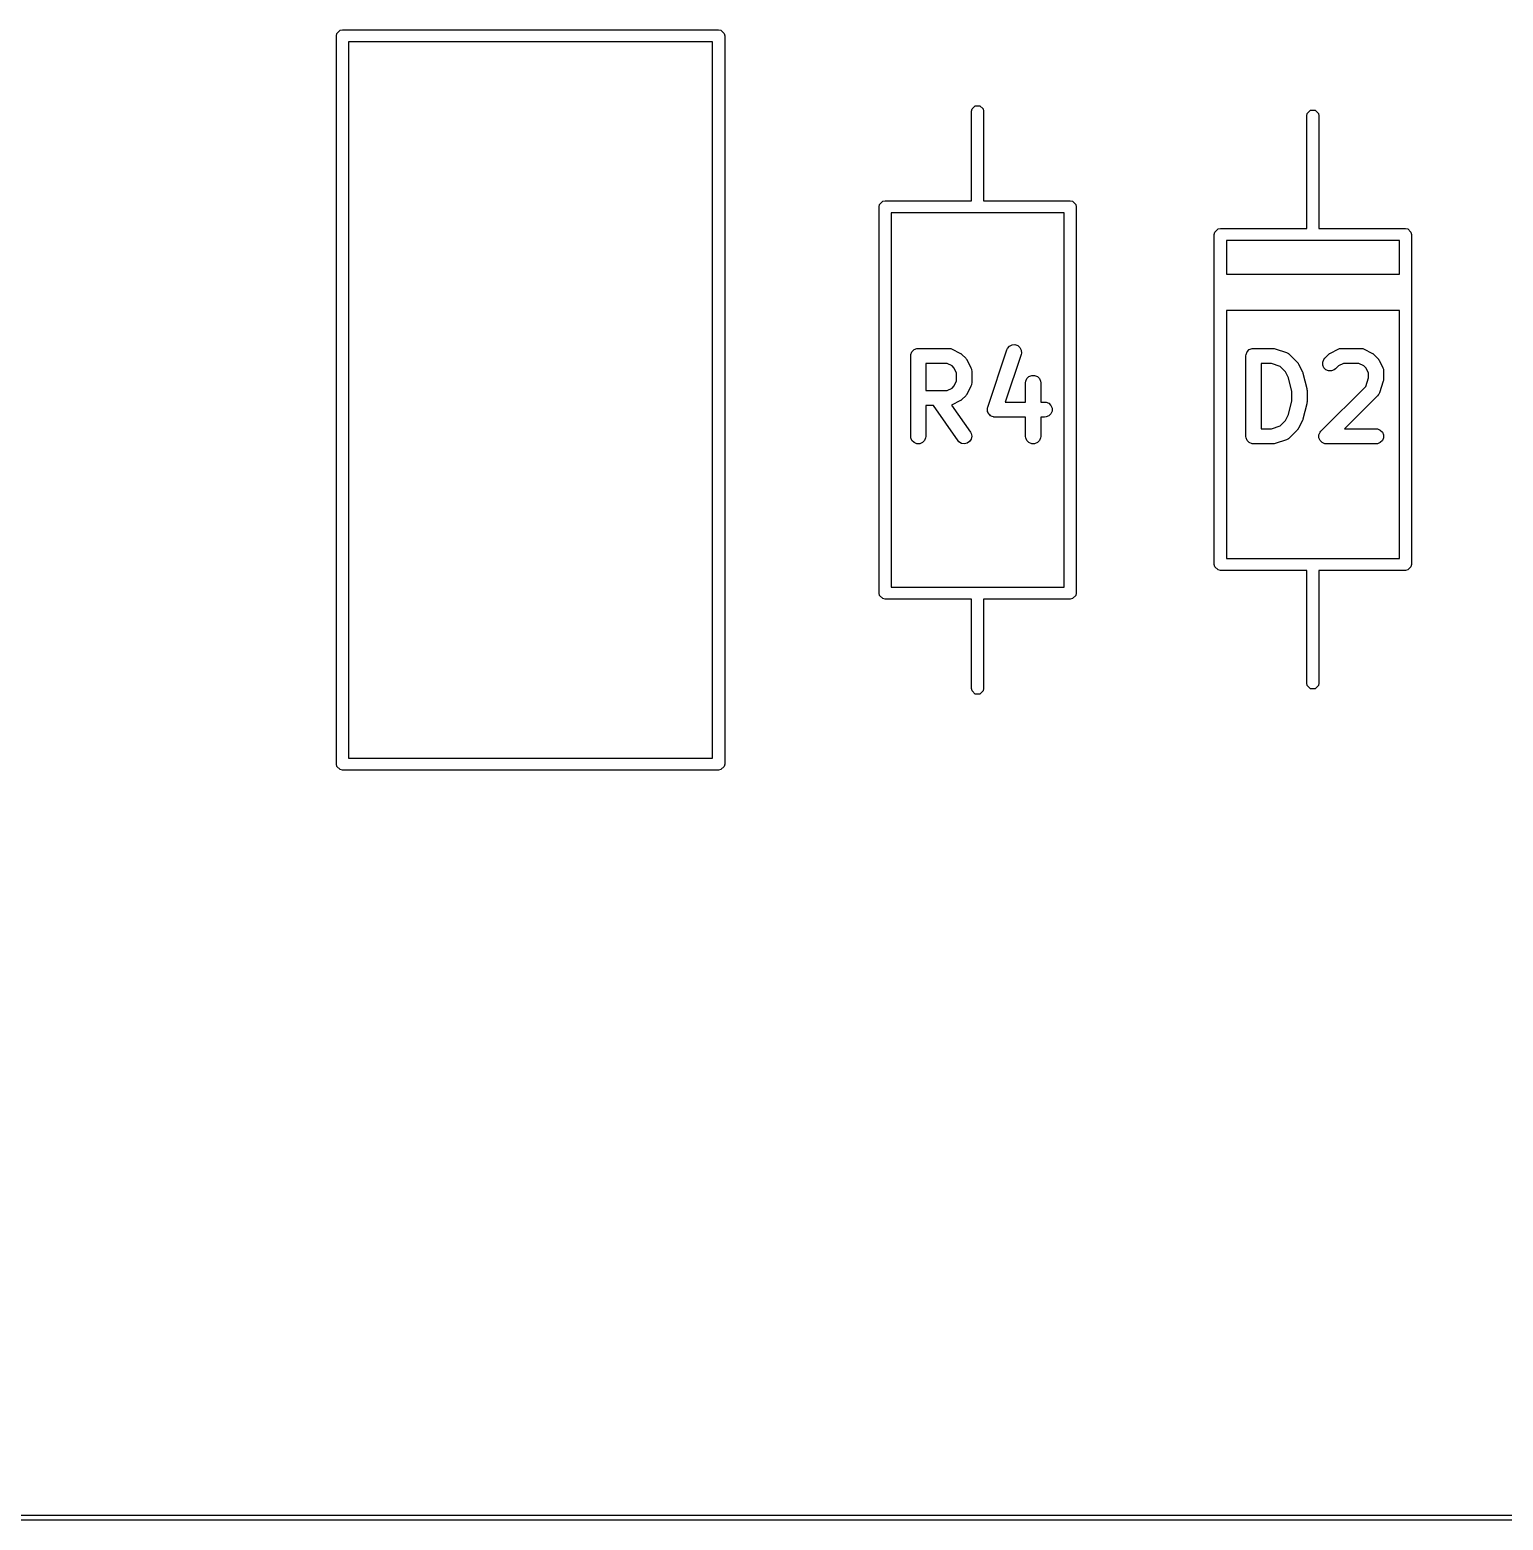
# Model space of a CAD drawing. Extents: x 95.2 to 193.7, y -111.1 to -66.6.
# Drawn here: x 133.77 to 148.42, y -111.15 to -96.33 of the extents above; entities that cross this region are included whole.
import ezdxf

# ---------------------------------------------------------------- set-up
doc = ezdxf.new("R2010")
doc.units = 0
doc.layers.add('BLACK', color=7, linetype='CONTINUOUS')

msp = doc.modelspace()

# ---------------------------------------------------------------- linework, layer by layer
at = {"layer": 'BLACK', "linetype": 'CONTINUOUS'}
for p, q in [((136.8175, -96.3925), (136.822067, -96.369539)), ((136.8175, -103.6325), (136.8175, -96.3925)), ((136.822067, -96.369539), (136.854539, -96.337067)), ((136.854539, -96.337067), (136.8775, -96.3325)), ((136.8775, -96.3325), (140.6175, -96.3325)), ((136.9375, -96.4525), (136.9375, -103.5725)), ((140.5575, -96.4525), (136.9375, -96.4525)), ((140.5575, -103.5725), (140.5575, -96.4525)), ((140.6175, -96.3325), (140.640461, -96.337067)), ((140.640461, -96.337067), (140.672933, -96.369539)), ((140.672933, -96.369539), (140.6775, -96.3925)), ((140.6775, -96.3925), (140.6775, -103.6325)), ((143.1325, -97.1425), (143.137067, -97.119539)), ((143.1325, -98.0325), (143.1325, -97.1425)), ((143.137067, -97.119539), (143.169539, -97.087067)), ((143.169539, -97.087067), (143.215461, -97.087067)), ((143.215461, -97.087067), (143.247933, -97.119539)), ((143.247933, -97.119539), (143.2525, -97.1425)), ((143.2525, -97.1425), (143.2525, -98.0325)), ((146.46625, -97.1875), (146.470817, -97.164539)), ((146.46625, -98.3075), (146.46625, -97.1875)), ((146.470817, -97.164539), (146.503289, -97.132067)), ((146.503289, -97.132067), (146.549211, -97.132067)), ((146.549211, -97.132067), (146.581683, -97.164539)), ((146.581683, -97.164539), (146.58625, -97.1875)), ((146.58625, -97.1875), (146.58625, -98.3075)), ((142.2125, -98.0925), (142.217067, -98.069539)), ((142.217067, -98.069539), (142.249539, -98.037067)), ((142.249539, -98.037067), (142.2725, -98.0325)), ((142.2725, -98.0325), (143.1325, -98.0325)), ((143.2525, -98.0325), (144.1125, -98.0325)), ((144.1125, -98.0325), (144.135461, -98.037067)), ((144.135461, -98.037067), (144.167933, -98.069539)), ((144.167933, -98.069539), (144.1725, -98.0925)), ((142.2125, -101.9325), (142.2125, -98.0925)), ((142.3325, -98.1525), (142.3325, -101.8725)), ((144.0525, -98.1525), (142.3325, -98.1525)), ((144.0525, -101.8725), (144.0525, -98.1525)), ((144.1725, -98.0925), (144.1725, -101.9325)), ((145.54625, -98.3675), (145.550817, -98.344539)), ((145.54625, -101.6475), (145.54625, -98.3675)), ((145.550817, -98.344539), (145.583289, -98.312067)), ((145.583289, -98.312067), (145.60625, -98.3075)), ((145.60625, -98.3075), (146.46625, -98.3075)), ((146.58625, -98.3075), (147.44625, -98.3075)), ((147.44625, -98.3075), (147.469211, -98.312067)), ((147.469211, -98.312067), (147.501683, -98.344539)), ((147.501683, -98.344539), (147.50625, -98.3675)), ((147.50625, -98.3675), (147.50625, -101.6475)), ((145.66625, -98.4275), (145.66625, -98.7635)), ((147.38625, -98.4275), (145.66625, -98.4275)), ((147.38625, -98.7635), (147.38625, -98.4275)), ((145.66625, -98.7635), (147.38625, -98.7635)), ((145.66625, -99.1235), (145.66625, -101.5875)), ((147.38625, -99.1235), (145.66625, -99.1235)), ((147.38625, -101.5875), (147.38625, -99.1235)), ((142.527024, -99.574795), (142.528465, -99.560163)), ((142.528465, -99.560163), (142.539664, -99.533127)), ((142.539664, -99.533127), (142.560356, -99.512435)), ((142.560356, -99.512435), (142.587392, -99.501236)), ((142.587392, -99.501236), (142.602024, -99.499795)), ((142.602024, -99.499795), (142.906786, -99.499795)), ((142.906786, -99.499795), (142.921418, -99.501236)), ((142.921418, -99.501236), (142.923907, -99.502267)), ((142.923907, -99.502267), (142.926595, -99.502458)), ((142.926595, -99.502458), (142.940327, -99.507713)), ((142.940327, -99.507713), (143.016517, -99.545808)), ((143.016517, -99.545808), (143.022816, -99.549772)), ((143.022816, -99.549772), (143.024644, -99.55053)), ((143.024644, -99.55053), (143.0267, -99.552218)), ((143.0267, -99.552218), (143.02896, -99.55364)), ((143.02896, -99.55364), (143.030259, -99.555138)), ((143.030259, -99.555138), (143.036009, -99.559857)), ((143.036009, -99.559857), (143.074104, -99.597952)), ((143.292777, -100.084411), (143.483254, -99.512983)), ((143.625556, -99.560417), (143.467985, -100.033128)), ((143.483254, -99.512983), (143.489248, -99.499558)), ((143.489248, -99.499558), (143.508422, -99.477451)), ((143.508422, -99.477451), (143.534595, -99.464364)), ((143.534595, -99.464364), (143.563785, -99.462289)), ((143.563785, -99.462289), (143.591548, -99.471543)), ((143.591548, -99.471543), (143.613655, -99.490717)), ((143.613655, -99.490717), (143.626741, -99.516891)), ((143.628816, -99.546081), (143.625556, -99.560417)), ((143.626741, -99.516891), (143.628816, -99.546081)), ((145.860774, -99.574795), (145.862215, -99.560163)), ((145.862215, -99.560163), (145.873414, -99.533127)), ((145.873414, -99.533127), (145.894106, -99.512435)), ((145.894106, -99.512435), (145.921142, -99.501236)), ((145.921142, -99.501236), (145.935774, -99.499795)), ((145.935774, -99.499795), (146.12625, -99.499795)), ((146.12625, -99.499795), (146.133655, -99.500524)), ((146.133655, -99.500524), (146.13563, -99.500384)), ((146.13563, -99.500384), (146.138227, -99.500974)), ((146.138227, -99.500974), (146.140882, -99.501236)), ((146.140882, -99.501236), (146.142713, -99.501994)), ((146.142713, -99.501994), (146.149967, -99.503644)), ((146.149967, -99.503644), (146.264253, -99.541739)), ((146.264253, -99.541739), (146.277678, -99.547733)), ((146.277678, -99.547733), (146.279713, -99.549498)), ((146.279713, -99.549498), (146.282204, -99.55053)), ((146.282204, -99.55053), (146.293569, -99.559857)), ((146.293569, -99.559857), (146.369759, -99.636047)), ((146.644646, -99.597951), (146.682742, -99.559856)), ((146.682742, -99.559856), (146.68849, -99.555138)), ((146.68849, -99.555138), (146.68979, -99.55364)), ((146.68979, -99.55364), (146.692048, -99.552218)), ((146.692048, -99.552218), (146.694107, -99.550529)), ((146.694107, -99.550529), (146.695936, -99.549771)), ((146.695936, -99.549771), (146.702233, -99.545808)), ((146.702233, -99.545808), (146.778423, -99.507713)), ((146.778423, -99.507713), (146.792155, -99.502458)), ((146.792155, -99.502458), (146.794842, -99.502267)), ((146.794842, -99.502267), (146.797332, -99.501236)), ((146.797332, -99.501236), (146.811964, -99.499795)), ((146.811964, -99.499795), (147.00244, -99.499795)), ((147.00244, -99.499795), (147.017072, -99.501236)), ((147.017072, -99.501236), (147.019561, -99.502267)), ((147.019561, -99.502267), (147.022249, -99.502458)), ((147.022249, -99.502458), (147.035981, -99.507713)), ((147.035981, -99.507713), (147.112172, -99.545808)), ((147.112172, -99.545808), (147.118471, -99.549772)), ((147.118471, -99.549772), (147.120299, -99.55053)), ((147.120299, -99.55053), (147.122355, -99.552218)), ((147.122355, -99.552218), (147.124615, -99.55364)), ((147.124615, -99.55364), (147.125914, -99.555138)), ((147.125914, -99.555138), (147.131664, -99.559857)), ((147.131664, -99.559857), (147.169759, -99.597952)), ((142.527024, -100.374795), (142.527024, -99.574795)), ((142.889081, -99.649795), (142.677024, -99.649795)), ((142.677024, -99.649795), (142.677024, -99.918842)), ((142.938549, -99.674529), (142.889081, -99.649795)), ((142.959432, -99.695412), (142.938549, -99.674529)), ((142.984167, -99.744881), (142.959432, -99.695412)), ((143.074104, -99.597952), (143.078824, -99.603704)), ((143.078824, -99.603704), (143.08032, -99.605001)), ((143.08032, -99.605001), (143.081739, -99.607255)), ((143.081739, -99.607255), (143.083431, -99.609317)), ((143.083431, -99.609317), (143.084189, -99.611147)), ((143.084189, -99.611147), (143.088153, -99.617444)), ((143.088153, -99.617444), (143.126249, -99.693634)), ((143.126249, -99.693634), (143.131504, -99.707366)), ((143.131504, -99.707366), (143.131695, -99.710055)), ((143.131695, -99.710055), (143.132726, -99.712544)), ((143.132726, -99.712544), (143.134167, -99.727176)), ((145.860774, -100.374795), (145.860774, -99.574795)), ((146.11408, -99.649795), (146.010774, -99.649795)), ((146.010774, -99.649795), (146.010774, -100.299795)), ((146.200022, -99.678442), (146.11408, -99.649795)), ((146.255086, -99.733506), (146.200022, -99.678442)), ((146.369759, -99.636047), (146.374479, -99.641797)), ((146.374479, -99.641797), (146.375976, -99.643096)), ((146.375976, -99.643096), (146.377395, -99.64535)), ((146.377395, -99.64535), (146.379087, -99.647412)), ((146.379087, -99.647412), (146.379845, -99.649244)), ((146.379845, -99.649244), (146.383808, -99.655539)), ((146.383808, -99.655539), (146.421903, -99.73173)), ((146.624119, -99.636353), (146.635318, -99.609317)), ((146.624119, -99.665615), (146.624119, -99.636353)), ((146.635317, -99.692652), (146.624119, -99.665615)), ((146.65601, -99.713345), (146.635317, -99.692652)), ((146.635318, -99.609317), (146.644646, -99.597951)), ((146.683046, -99.724544), (146.65601, -99.713345)), ((146.739345, -99.713346), (146.712308, -99.724544)), ((146.75071, -99.704019), (146.739345, -99.713346)), ((146.7802, -99.674529), (146.75071, -99.704019)), ((146.829669, -99.649795), (146.7802, -99.674529)), ((146.984735, -99.649795), (146.829669, -99.649795)), ((147.034204, -99.674529), (146.984735, -99.649795)), ((147.055086, -99.695411), (147.034204, -99.674529)), ((147.079821, -99.74488), (147.055086, -99.695411)), ((147.169759, -99.597952), (147.174477, -99.603701)), ((147.174477, -99.603701), (147.175976, -99.605001)), ((147.175976, -99.605001), (147.177397, -99.60726)), ((147.177397, -99.60726), (147.179086, -99.609317)), ((147.179086, -99.609317), (147.179843, -99.611144)), ((147.179843, -99.611144), (147.183808, -99.617444)), ((147.183808, -99.617444), (147.221903, -99.693635)), ((147.221903, -99.693635), (147.227158, -99.707367)), ((147.227158, -99.707367), (147.227348, -99.710054)), ((147.227348, -99.710054), (147.22838, -99.712544)), ((147.22838, -99.712544), (147.229821, -99.727176)), ((142.959432, -99.873224), (142.984167, -99.823755)), ((142.984167, -99.823755), (142.984167, -99.744881)), ((143.131504, -99.861271), (143.126249, -99.875003)), ((143.131695, -99.858581), (143.131504, -99.861271)), ((143.132726, -99.856093), (143.131695, -99.858581)), ((143.134167, -99.841461), (143.132726, -99.856093)), ((143.134167, -99.727176), (143.134167, -99.841461)), ((143.669881, -99.841461), (143.671322, -99.826829)), ((143.669881, -100.033128), (143.669881, -99.841461)), ((143.671322, -99.826829), (143.682521, -99.799793)), ((143.682521, -99.799793), (143.703213, -99.779101)), ((143.703213, -99.779101), (143.730249, -99.767902)), ((143.730249, -99.767902), (143.759513, -99.767902)), ((143.759513, -99.767902), (143.786549, -99.779101)), ((143.786549, -99.779101), (143.807241, -99.799793)), ((143.807241, -99.799793), (143.81844, -99.826829)), ((143.81844, -99.826829), (143.819881, -99.841461)), ((143.819881, -99.841461), (143.819881, -100.033128)), ((146.284056, -99.791445), (146.255086, -99.733506)), ((146.317917, -99.926887), (146.284056, -99.791445)), ((146.421903, -99.73173), (146.422312, -99.732799)), ((146.422312, -99.732799), (146.422635, -99.733235)), ((146.422635, -99.733235), (146.424833, -99.739386)), ((146.424833, -99.739386), (146.427158, -99.745462)), ((146.427158, -99.745462), (146.427196, -99.746)), ((146.427196, -99.746), (146.427582, -99.74708)), ((146.427582, -99.74708), (146.465678, -99.899462)), ((146.712308, -99.724544), (146.683046, -99.724544)), ((147.051173, -99.877138), (147.079821, -99.791196)), ((147.079821, -99.791196), (147.079821, -99.74488)), ((147.225972, -99.827083), (147.187877, -99.941369)), ((147.227621, -99.819829), (147.225972, -99.827083)), ((147.22838, -99.817998), (147.227621, -99.819829)), ((147.228641, -99.815343), (147.22838, -99.817998)), ((147.229232, -99.812746), (147.228641, -99.815343)), ((147.229821, -99.803366), (147.229091, -99.810771)), ((147.229091, -99.810771), (147.229232, -99.812746)), ((147.229821, -99.727176), (147.229821, -99.803366)), ((142.677024, -99.918842), (142.889081, -99.918842)), ((142.889081, -99.918842), (142.938549, -99.894108)), ((142.938549, -99.894108), (142.959432, -99.873224)), ((143.024644, -100.018107), (143.022816, -100.018864)), ((143.0267, -100.016418), (143.024644, -100.018107)), ((143.02896, -100.014997), (143.0267, -100.016418)), ((143.030259, -100.013498), (143.02896, -100.014997)), ((143.036009, -100.00878), (143.030259, -100.013498)), ((143.074104, -99.970685), (143.036009, -100.00878)), ((143.078824, -99.964932), (143.074104, -99.970685)), ((143.08032, -99.963636), (143.078824, -99.964932)), ((143.081739, -99.961381), (143.08032, -99.963636)), ((143.083431, -99.95932), (143.081739, -99.961381)), ((143.084189, -99.957489), (143.083431, -99.95932)), ((143.088153, -99.951193), (143.084189, -99.957489)), ((143.126249, -99.875003), (143.088153, -99.951193)), ((146.317917, -100.022702), (146.317917, -99.926887)), ((146.465678, -99.899462), (146.466053, -99.901998)), ((146.466053, -99.901998), (146.466476, -99.90302)), ((146.466476, -99.90302), (146.467018, -99.908532)), ((146.467018, -99.908532), (146.467828, -99.914006)), ((146.467828, -99.914006), (146.467665, -99.915098)), ((146.467665, -99.915098), (146.467917, -99.917652)), ((146.467917, -99.917652), (146.467917, -100.031938)), ((146.60655, -100.321762), (147.051173, -99.877138)), ((147.169759, -99.970685), (146.840649, -100.299795)), ((147.179087, -99.95932), (147.169759, -99.970685)), ((147.180119, -99.956827), (147.179087, -99.95932)), ((147.181883, -99.954794), (147.180119, -99.956827)), ((147.187877, -99.941369), (147.181883, -99.954794)), ((142.753451, -100.068842), (142.677024, -100.068842)), ((142.677024, -100.068842), (142.677024, -100.374795)), ((142.997724, -100.417804), (142.753451, -100.068842)), ((142.940327, -100.060924), (142.932975, -100.063737)), ((142.932975, -100.063737), (143.120609, -100.331785)), ((143.016517, -100.022829), (142.940327, -100.060924)), ((143.022816, -100.018864), (143.016517, -100.022829)), ((143.289517, -100.098748), (143.290369, -100.095001)), ((143.290369, -100.110739), (143.289517, -100.098748)), ((143.290369, -100.093496), (143.291127, -100.091664)), ((143.290369, -100.095001), (143.290369, -100.093496)), ((143.290369, -100.12276), (143.290369, -100.110739)), ((143.291399, -100.125248), (143.290369, -100.12276)), ((143.291127, -100.091664), (143.292777, -100.084411)), ((143.291591, -100.127938), (143.291399, -100.125248)), ((143.296969, -100.138694), (143.291591, -100.127938)), ((143.301568, -100.149796), (143.296969, -100.138694)), ((143.303472, -100.1517), (143.301568, -100.149796)), ((143.304678, -100.154111), (143.303472, -100.1517)), ((143.31376, -100.161988), (143.304678, -100.154111)), ((143.32226, -100.170488), (143.31376, -100.161988)), ((143.467985, -100.033128), (143.669881, -100.033128)), ((143.819881, -100.033128), (143.859167, -100.033128)), ((143.859167, -100.033128), (143.873799, -100.034569)), ((143.873799, -100.034569), (143.900835, -100.045768)), ((143.900835, -100.045768), (143.921527, -100.06646)), ((143.921527, -100.149796), (143.900835, -100.170488)), ((143.921527, -100.06646), (143.932726, -100.093496)), ((143.932726, -100.12276), (143.921527, -100.149796)), ((143.932726, -100.093496), (143.932726, -100.12276)), ((146.255086, -100.216082), (146.284056, -100.158143)), ((146.284056, -100.158143), (146.317917, -100.022702)), ((146.465678, -100.050128), (146.427582, -100.20251)), ((146.466053, -100.047591), (146.465678, -100.050128)), ((146.466476, -100.04657), (146.466053, -100.047591)), ((146.467018, -100.041057), (146.466476, -100.04657)), ((146.467828, -100.035584), (146.467018, -100.041057)), ((146.467917, -100.031938), (146.467665, -100.034491)), ((146.467665, -100.034491), (146.467828, -100.035584)), ((143.324748, -100.171518), (143.32226, -100.170488)), ((143.326785, -100.173285), (143.324748, -100.171518)), ((143.338188, -100.177086), (143.326785, -100.173285)), ((143.349296, -100.181687), (143.338188, -100.177086)), ((143.353122, -100.182063), (143.349296, -100.181687)), ((143.354548, -100.182539), (143.353122, -100.182063)), ((143.356522, -100.182398), (143.354548, -100.182539)), ((143.363928, -100.183128), (143.356522, -100.182398)), ((143.669881, -100.183128), (143.363928, -100.183128)), ((143.669881, -100.374795), (143.669881, -100.183128)), ((143.859167, -100.183128), (143.819881, -100.183128)), ((143.819881, -100.183128), (143.819881, -100.374795)), ((143.873799, -100.181687), (143.859167, -100.183128)), ((143.900835, -100.170488), (143.873799, -100.181687)), ((146.010774, -100.299795), (146.11408, -100.299795)), ((146.11408, -100.299795), (146.200021, -100.271148)), ((146.200021, -100.271148), (146.255086, -100.216082)), ((146.36976, -100.313541), (146.293569, -100.389733)), ((146.374477, -100.307792), (146.36976, -100.313541)), ((146.375976, -100.306493), (146.374477, -100.307792)), ((146.377397, -100.304234), (146.375976, -100.306493)), ((146.379087, -100.302176), (146.377397, -100.304234)), ((146.379844, -100.300346), (146.379087, -100.302176)), ((146.383808, -100.29405), (146.379844, -100.300346)), ((146.421903, -100.21786), (146.383808, -100.29405)), ((146.422312, -100.21679), (146.421903, -100.21786)), ((146.422635, -100.216355), (146.422312, -100.21679)), ((146.424833, -100.210203), (146.422635, -100.216355)), ((146.427158, -100.204128), (146.424833, -100.210203)), ((146.427196, -100.203589), (146.427158, -100.204128)), ((146.427582, -100.20251), (146.427196, -100.203589)), ((146.840649, -100.299795), (147.154821, -100.299795)), ((147.154821, -100.299795), (147.169453, -100.301236)), ((147.169453, -100.301236), (147.196489, -100.312435)), ((147.196489, -100.312435), (147.217181, -100.333127)), ((142.528465, -100.389427), (142.527024, -100.374795)), ((142.539664, -100.416463), (142.528465, -100.389427)), ((142.560356, -100.437155), (142.539664, -100.416463)), ((142.587392, -100.448354), (142.560356, -100.437155)), ((142.616656, -100.448354), (142.587392, -100.448354)), ((142.643692, -100.437155), (142.616656, -100.448354)), ((142.664384, -100.416463), (142.643692, -100.437155)), ((142.675583, -100.389427), (142.664384, -100.416463)), ((142.677024, -100.374795), (142.675583, -100.389427)), ((143.007296, -100.428965), (142.997724, -100.417804)), ((143.031975, -100.444692), (143.007296, -100.428965)), ((143.060792, -100.449777), (143.031975, -100.444692)), ((143.089363, -100.443448), (143.060792, -100.449777)), ((143.113337, -100.426666), (143.089363, -100.443448)), ((143.129064, -100.401987), (143.113337, -100.426666)), ((143.120609, -100.331785), (143.12782, -100.344598)), ((143.12782, -100.344598), (143.134149, -100.373169)), ((143.134149, -100.373169), (143.129064, -100.401987)), ((143.671322, -100.389427), (143.669881, -100.374795)), ((143.682521, -100.416463), (143.671322, -100.389427)), ((143.703213, -100.437155), (143.682521, -100.416463)), ((143.730249, -100.448354), (143.703213, -100.437155)), ((143.759513, -100.448354), (143.730249, -100.448354)), ((143.786549, -100.437155), (143.759513, -100.448354)), ((143.807241, -100.416463), (143.786549, -100.437155)), ((143.81844, -100.389427), (143.807241, -100.416463)), ((143.819881, -100.374795), (143.81844, -100.389427)), ((145.862215, -100.389426), (145.860774, -100.374795)), ((145.862215, -100.389427), (145.862215, -100.389426)), ((145.873414, -100.416463), (145.862215, -100.389427)), ((145.894106, -100.437155), (145.873414, -100.416463)), ((145.921142, -100.448354), (145.894106, -100.437155)), ((145.935774, -100.449795), (145.921142, -100.448354)), ((146.12625, -100.449795), (145.935774, -100.449795)), ((146.133655, -100.449065), (146.12625, -100.449795)), ((146.13563, -100.449206), (146.133655, -100.449065)), ((146.138227, -100.448615), (146.13563, -100.449206)), ((146.140882, -100.448354), (146.138227, -100.448615)), ((146.142713, -100.447595), (146.140882, -100.448354)), ((146.149967, -100.445946), (146.142713, -100.447595)), ((146.264253, -100.407851), (146.149967, -100.445946)), ((146.277678, -100.401857), (146.264253, -100.407851)), ((146.279713, -100.400091), (146.277678, -100.401857)), ((146.282204, -100.39906), (146.279713, -100.400091)), ((146.293569, -100.389733), (146.282204, -100.39906)), ((146.586024, -100.360163), (146.597223, -100.333127)), ((146.586024, -100.389427), (146.586024, -100.360163)), ((146.597223, -100.416463), (146.586024, -100.389427)), ((146.597223, -100.333127), (146.60655, -100.321762)), ((146.617915, -100.437155), (146.597223, -100.416463)), ((146.644951, -100.448354), (146.617915, -100.437155)), ((146.659583, -100.449795), (146.644951, -100.448354)), ((147.154821, -100.449795), (146.659583, -100.449795)), ((147.169453, -100.448354), (147.154821, -100.449795)), ((147.196489, -100.437155), (147.169453, -100.448354)), ((147.217181, -100.416463), (147.196489, -100.437155)), ((147.217181, -100.333127), (147.22838, -100.360163)), ((147.22838, -100.389427), (147.217181, -100.416463)), ((147.22838, -100.360163), (147.22838, -100.389427)), ((145.550817, -101.670461), (145.54625, -101.6475)), ((145.66625, -101.5875), (147.38625, -101.5875)), ((147.50625, -101.6475), (147.501683, -101.670461)), ((145.583289, -101.702933), (145.550817, -101.670461)), ((145.60625, -101.7075), (145.583289, -101.702933)), ((146.46625, -101.7075), (145.60625, -101.7075)), ((146.46625, -102.8275), (146.46625, -101.7075)), ((147.44625, -101.7075), (146.58625, -101.7075)), ((146.58625, -101.7075), (146.58625, -102.8275)), ((147.469211, -101.702933), (147.44625, -101.7075)), ((147.501683, -101.670461), (147.469211, -101.702933)), ((142.217067, -101.955461), (142.2125, -101.9325)), ((142.3325, -101.8725), (144.0525, -101.8725)), ((144.1725, -101.9325), (144.167933, -101.955461)), ((142.249539, -101.987933), (142.217067, -101.955461)), ((142.2725, -101.9925), (142.249539, -101.987933)), ((143.1325, -101.9925), (142.2725, -101.9925)), ((143.1325, -102.8825), (143.1325, -101.9925)), ((144.1125, -101.9925), (143.2525, -101.9925)), ((143.2525, -101.9925), (143.2525, -102.8825)), ((144.135461, -101.987933), (144.1125, -101.9925)), ((144.167933, -101.955461), (144.135461, -101.987933)), ((146.470817, -102.850461), (146.46625, -102.8275)), ((146.58625, -102.8275), (146.581683, -102.850461)), ((143.137067, -102.905461), (143.1325, -102.8825)), ((143.169539, -102.937933), (143.137067, -102.905461)), ((143.215461, -102.937933), (143.169539, -102.937933)), ((143.247933, -102.905461), (143.215461, -102.937933)), ((143.2525, -102.8825), (143.247933, -102.905461)), ((146.503289, -102.882933), (146.470817, -102.850461)), ((146.549211, -102.882933), (146.503289, -102.882933)), ((146.581683, -102.850461), (146.549211, -102.882933)), ((136.9375, -103.5725), (140.5575, -103.5725)), ((136.822067, -103.655461), (136.8175, -103.6325)), ((136.854539, -103.687933), (136.822067, -103.655461)), ((136.8775, -103.6925), (136.854539, -103.687933)), ((140.6175, -103.6925), (136.8775, -103.6925)), ((140.640461, -103.687933), (140.6175, -103.6925)), ((140.672933, -103.655461), (140.640461, -103.687933)), ((140.6775, -103.6325), (140.672933, -103.655461)), ((95.275, -111.1), (193.65, -111.1)), ((193.675, -111.15), (95.25, -111.15))]:
    msp.add_line(p, q, dxfattribs=at)

doc.saveas('drawing.dxf')
